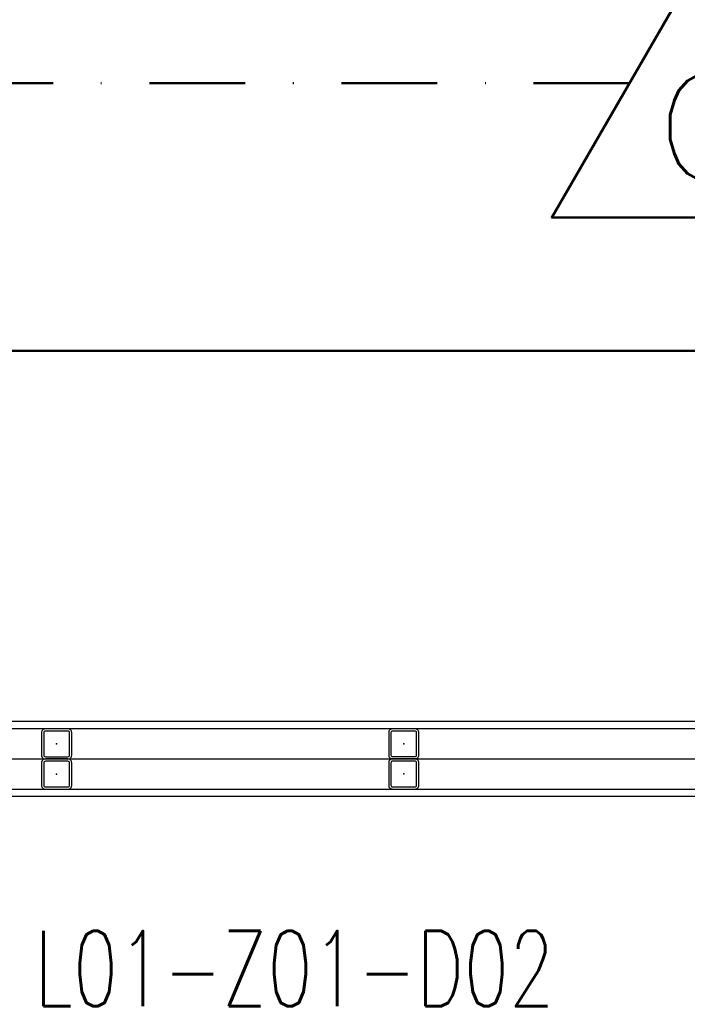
# Model space of a CAD drawing. Extents: x -3709 to 34975, y -230 to 8245.
# Drawn here: x 3154.1 to 3242.7, y 3084.7 to 3215.6 of the extents above; entities that cross this region are included whole.
import ezdxf
from ezdxf.enums import TextEntityAlignment as Align

# ---------------------------------------------------------------- set-up
doc = ezdxf.new("R2010")
doc.units = 0
doc.linetypes.add('DASHDOT', pattern=[25.4, 12.7, -6.35, 0, -6.35])
doc.layers.get('0').update_dxf_attribs({"color": 9, "lineweight": 9})
for name, color, linetype, lineweight in [('06D', 9, 'Continuous', 9), ('10', 9, 'Continuous', 9), ('11', 9, 'Continuous', 9), ('33', 9, 'BATTING', 9), ('E-DEDEKTÖR NUMARALARI', 20, 'Continuous', 30), ('E-KABLO', 7, 'Continuous', 30), ('E-OPTİK DUMAN DEDEKTÖRÜ', 7, 'Continuous', 30)]:
    doc.layers.add(name, color=color, linetype=linetype, lineweight=lineweight)
doc.styles.add('E-YAZI', font='txttw.shx')
doc.linetypes.add('BATTING', pattern='A,0.0001,-0.1,[134,ltypeshp.shx,S=0.1,R=0,X=-0.1,Y=0],-0.2,[134,ltypeshp.shx,S=0.1,R=180,X=0.1,Y=0],-0.1', length=0.4001)

# ---------------------------------------------------------------- blocks, each defined once
blk = doc.blocks.new('Prf-40x40')
for points in [[(1.5, -2), (-1.5, -2, -0.414214), (-2, -1.5), (-2, 1.5, -0.414214), (-1.5, 2), (1.5, 2, -0.414214), (2, 1.5), (2, -1.5, -0.414214)], [(1.5, -1.7), (-1.5, -1.7, -0.414214), (-1.7, -1.5), (-1.7, 1.5, -0.414214), (-1.5, 1.7), (1.5, 1.7, -0.414214), (1.7, 1.5), (1.7, -1.5, -0.414214)]]:
    blk.add_lwpolyline(points, format="xyb", close=True)
blk.add_point((0, 0))
blk = doc.blocks.new('100_OPTİK DUMAN DEDEKTÖRÜ 085')
at = {"layer": 'E-OPTİK DUMAN DEDEKTÖRÜ', "color": 4}
blk.add_lwpolyline([(2.059, 0), (0, 3.566), (-2.059, 0)], close=True, dxfattribs=at)
at = {"layer": 'E-OPTİK DUMAN DEDEKTÖRÜ', "color": 3, "style": 'E-YAZI'}
blk.add_text('O', height=1.36, dxfattribs=at).set_placement((-0.022, 1.201), align=Align.MIDDLE)

msp = doc.modelspace()

# ---------------------------------------------------------------- linework, layer by layer
at = {"layer": '06D'}
msp.add_lwpolyline([(2880.84, 3117.5), (3447.84, 3117.5)], dxfattribs=at)
at = {"layer": '11'}
for points in [[(2880.84, 3121.5), (2880.84, 3122.5), (3452.84, 3122.5), (3452.84, 3121.5)], [(2880.84, 3112.5), (2880.84, 3113.5), (3452.84, 3113.5), (3452.84, 3112.5)]]:
    msp.add_lwpolyline(points, close=True, dxfattribs=at)
at = {"layer": '33', "ltscale": 0.3}
msp.add_lwpolyline([(2880.94, 3117.5), (3447.84, 3117.5)], dxfattribs=at)
at = {"layer": 'E-KABLO', "color": 6, "linetype": 'DASHDOT'}
msp.add_line((3235, 3207.19), (3009.27, 3207.19), dxfattribs=at)
at = {"layer": 'E-KABLO', "color": 5, "linetype": 'Continuous'}
msp.add_line((2984.05, 3171.68), (3367.18, 3171.68), dxfattribs=at)

# ---------------------------------------------------------------- block references
at = {"layer": '10', "xscale": -1}
for p in [(3158.98, 3119.49), (3205.06, 3119.5), (3158.98, 3115.49), (3205.06, 3115.5)]:
    msp.add_blockref('Prf-40x40', p, dxfattribs=at)
at = {"layer": 'E-OPTİK DUMAN DEDEKTÖRÜ', "xscale": 10, "yscale": 10, "zscale": 10}
msp.add_blockref('100_OPTİK DUMAN DEDEKTÖRÜ 085', (3245.3, 3189.36), dxfattribs=at)

# ---------------------------------------------------------------- texts
at = {"layer": 'E-DEDEKTÖR NUMARALARI', "style": 'E-YAZI', "width": 0.7}
msp.add_text('L01-Z01-D02', height=10, dxfattribs=at).set_placement((3156.04, 3084.66))

doc.saveas('drawing.dxf')
